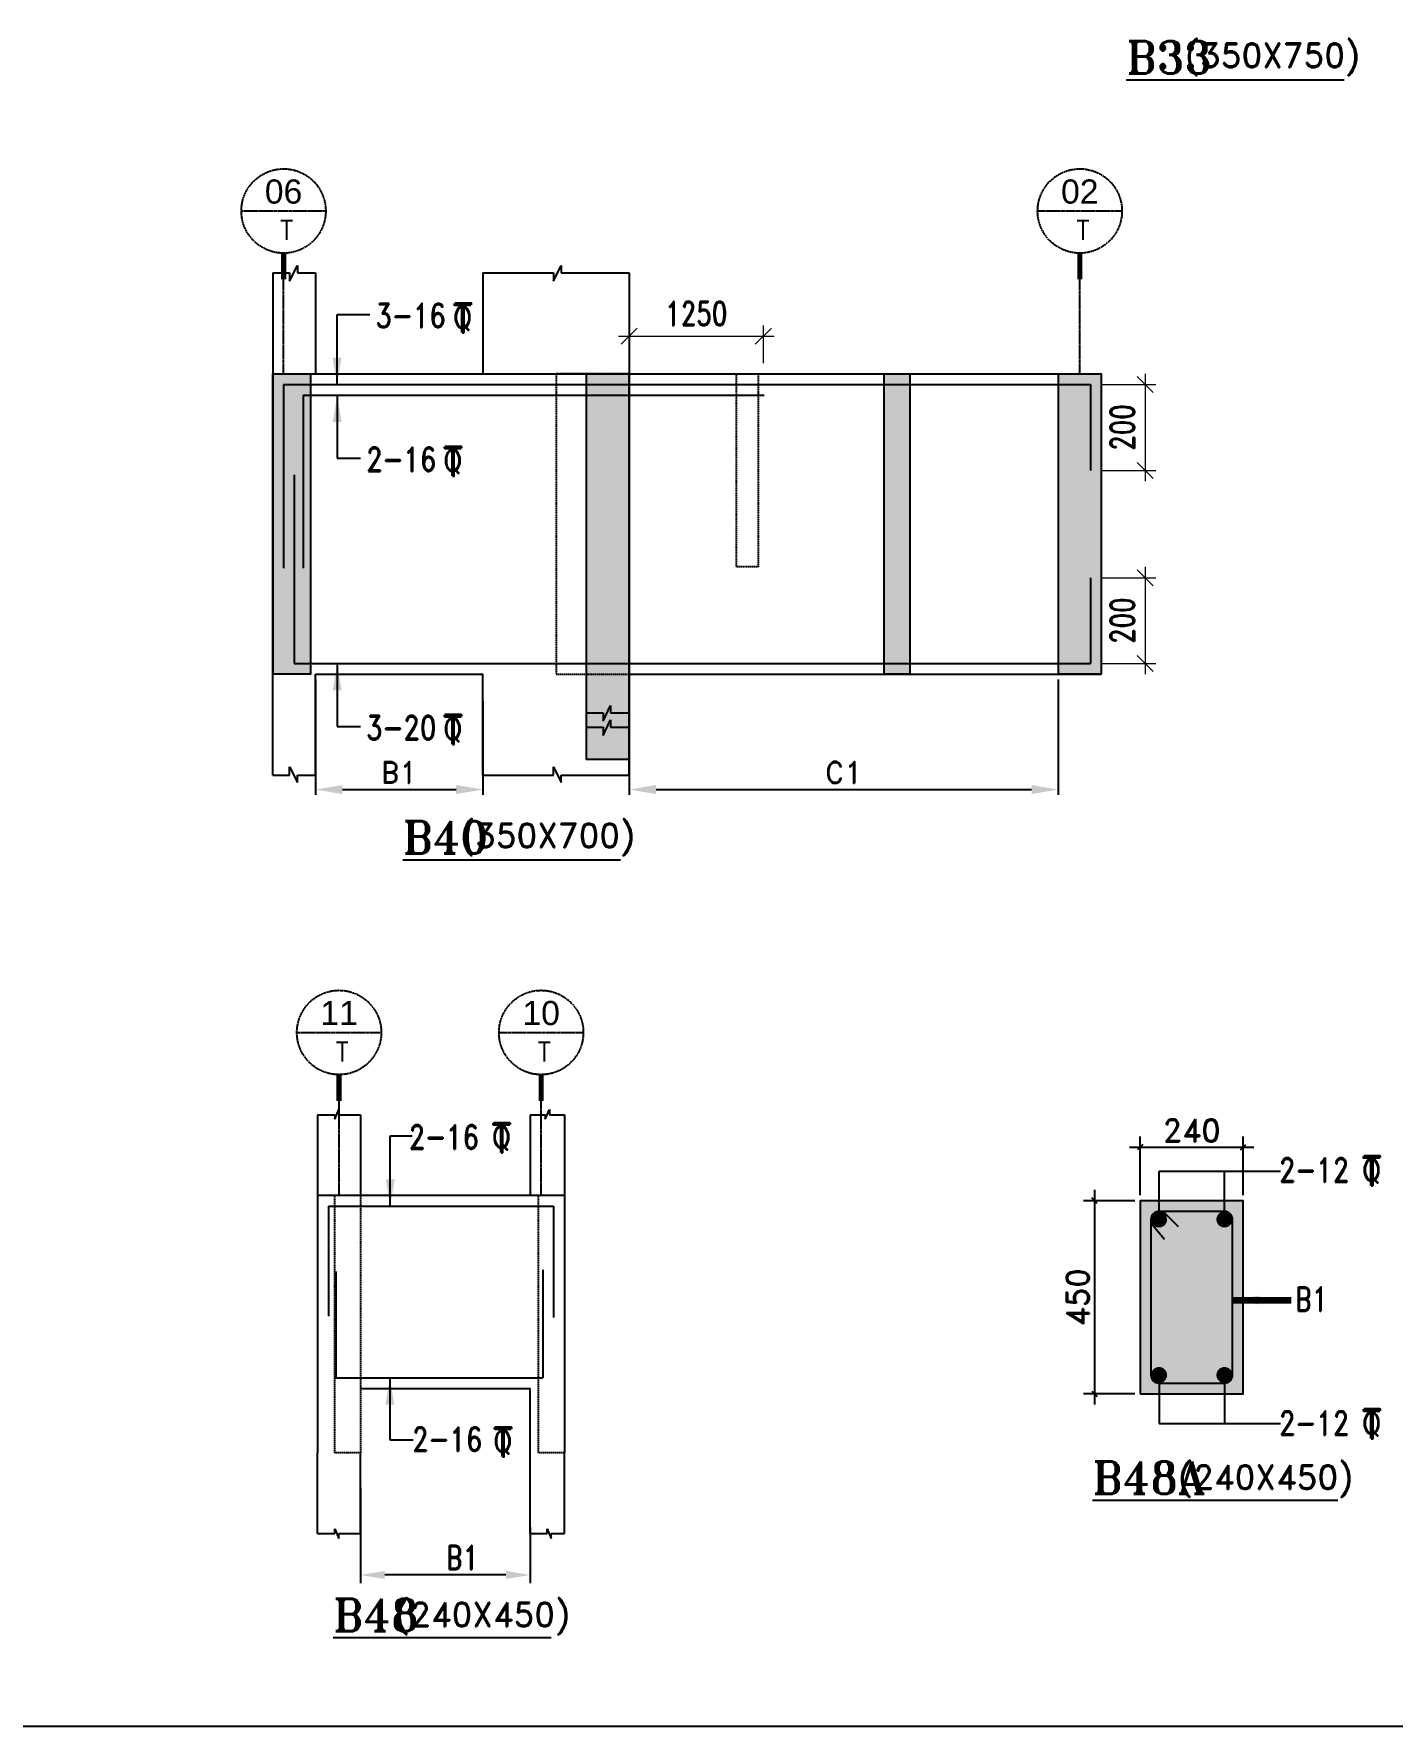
# Model space of a CAD drawing. Header units: millimetres. Extents: x 2061841 to 105821645, y -77612 to 48520811.
# Drawn here: x 2557233 to 2569896, y -703 to 15067 of the extents above; entities that cross this region are included whole.
import ezdxf
from ezdxf.enums import TextEntityAlignment as Align

# ---------------------------------------------------------------- set-up
doc = ezdxf.new("R2010")
doc.units = ezdxf.units.MM
doc.header["$LTSCALE"] = 10
doc.header["$MEASUREMENT"] = 0
for name, pattern in [('$0$HIDDEN', [0.375, 0.25, -0.125]), ('BASEMENT COLUMN SETTING OUT-PART 2_R4$0$CENTER', [2, 1.25, -0.25, 0.25, -0.25]), ('CENTER', [2, 1.25, -0.25, 0.25, -0.25])]:
    doc.linetypes.add(name, pattern=pattern)
for name, color, linetype in [('A-Grid-Tower', 8, 'CENTER'), ('BASEMENT COLUMN SETTING OUT-PART 2_R4$0$A-GRID-MAIN', 2, 'BASEMENT COLUMN SETTING OUT-PART 2_R4$0$CENTER'), ('BEAM', 4, 'Continuous'), ('BEAM HATCH', 252, 'Continuous'), ('BEAM STIRRUPS', 3, 'Continuous'), ('BORDER', 5, 'Continuous'), ('DIM1', 3, 'Continuous'), ('LEADER', 3, 'Continuous'), ('REIN', 1, 'Continuous'), ('S-DIM', 7, 'Continuous'), ('SHEET', 7, 'Continuous'), ('VIN_BEAM', 4, 'Continuous')]:
    doc.layers.add(name, color=color, linetype=linetype)
doc.layers.add('TEXT', color=2, linetype='Continuous', lineweight=25)
doc.layers.add('VIN_SLAB DIMENSION', color=3, linetype='Continuous', lineweight=13)
doc.styles.add('200', font='romand.shx', dxfattribs={"width": 0.8, "height": 225})
doc.styles.add('BASEMENT COLUMN SETTING OUT-PART 2_R4$0$MAS-TXTL', font='arial.ttf', dxfattribs={"height": 200})
doc.styles.add('BASEMENT COLUMN SETTING OUT-PART 2_R4$0$MAS-TXTS', font='romans.shx', dxfattribs={"width": 0.8, "height": 180})
doc.styles.add('GRID', font='romand.shx')
doc.styles.add('MAH', font='romand.shx', dxfattribs={"height": 210})
doc.styles.add('PK', font='romand.shx', dxfattribs={"width": 0.7, "height": 225})
doc.styles.add('PRP 100', font='romand.shx', dxfattribs={"width": 0.75})
doc.styles.add('RD', font='romand.shx', dxfattribs={"width": 0.9, "height": 225})
doc.styles.add('ROMAND', font='romand', dxfattribs={"height": 200})
doc.styles.add('RT', font='romant.shx', dxfattribs={"height": 250})
doc.dimstyles.new('dim', dxfattribs={"dimtxt": 225, "dimasz": 150, "dimexe": 100, "dimexo": 100, "dimgap": 100, "dimtad": 1, "dimdec": 0, "dimlfac": -1, "dimrnd": 5, "dimdsep": 46, "dimtxsty": 'PRP 100', "dimblk": 'OBLIQUE', "dimcen": 1.5, "dimdle": 100, "dimclrd": 3, "dimclre": 3, "dimclrt": 2, "dimadec": 0, "dimazin": 0, "dimtfac": 1, "dimtdec": 0, "dimtix": 1, "dimtmove": 0, "dimatfit": 3, "dimldrblk": 'OBLIQUE', "dimfxl": 200, "dimlwd": -1, "dimlwe": -1, "dimarcsym": 0})
doc.dimstyles.new('GR', dxfattribs={"dimtxt": 225, "dimasz": 100, "dimexe": 50, "dimexo": 50, "dimgap": 40, "dimtad": 1, "dimdec": 0, "dimzin": 0, "dimdsep": 46, "dimtxsty": 'RD', "dimblk1": 'OBLIQUE', "dimblk2": 'OBLIQUE', "dimsah": 1, "dimcen": 0, "dimdle": 100, "dimclrd": 3, "dimclre": 3, "dimclrt": 2, "dimadec": 0, "dimazin": 0, "dimtfac": 1, "dimtdec": 0, "dimtix": 1, "dimtmove": 0, "dimatfit": 3, "dimfxl": 1, "dimtolj": 1, "dimtzin": 0, "dimarcsym": 0})
doc.dimstyles.new('GR2', dxfattribs={"dimtxt": 225, "dimasz": 100, "dimexe": 75, "dimexo": 75, "dimgap": 50, "dimtad": 1, "dimdec": 0, "dimdsep": 46, "dimtxsty": '200', "dimblk1": 'OBLIQUE', "dimblk2": 'OBLIQUE', "dimsah": 1, "dimcen": 50, "dimdle": 75, "dimclrd": 3, "dimclre": 3, "dimclrt": 2, "dimadec": 0, "dimazin": 0, "dimtfac": 1, "dimtdec": 0, "dimtix": 1, "dimtmove": 0, "dimatfit": 3, "dimldrblk": 'OBLIQUE', "dimfxl": 1, "dimtolj": 1, "dimtzin": 0, "dimarcsym": 0})
doc.dimstyles.new('GRID', dxfattribs={"dimtxt": 300, "dimasz": 75, "dimexe": 50, "dimexo": 50, "dimgap": 60, "dimtad": 1, "dimdec": 0, "dimdsep": 46, "dimtxsty": 'GRID', "dimblk1": 'OBLIQUE', "dimblk2": 'OBLIQUE', "dimsah": 1, "dimcen": 2.5, "dimdle": 50, "dimclrd": 3, "dimclre": 3, "dimclrt": 2, "dimadec": 0, "dimazin": 0, "dimtfac": 1, "dimtdec": 0, "dimtmove": 0, "dimatfit": 3, "dimldrblk": 'OBLIQUE', "dimfxl": 1, "dimarcsym": 0})
doc.dimstyles.new('MA', dxfattribs={"dimtxt": 210, "dimasz": 50, "dimexe": 100, "dimexo": 50, "dimgap": 50, "dimtad": 1, "dimdec": 0, "dimzin": 0, "dimdsep": 46, "dimtxsty": 'MAH', "dimblk1": 'OBLIQUE', "dimblk2": 'OBLIQUE', "dimsah": 1, "dimcen": 0.09, "dimdle": 100, "dimclrd": 3, "dimclre": 3, "dimclrt": 2, "dimadec": 0, "dimazin": 0, "dimtfac": 1, "dimtdec": 0, "dimtix": 1, "dimtofl": 0, "dimtmove": 0, "dimatfit": 3, "dimldrblk": 'OBLIQUE', "dimfxl": 1, "dimtolj": 1, "dimtzin": 0, "dimarcsym": 0})

# ---------------------------------------------------------------- blocks, each defined once
blk = doc.blocks.new('A$C33BE299A')
at = {"layer": 'SHEET', "color": 4, "style": 'ROMAND'}
for s, height, p in [('T', 170, (-16.2, 0)), ('Q', 125, (-14.4, 26.9))]:
    blk.add_text(s, height=height, dxfattribs=at).set_placement(p)
blk = doc.blocks.new('*D2408')
at = {"layer": 'Defpoints', "color": 0, "linetype": 'Continuous', "ltscale": 20, "transparency": 16777216}
for p in [(2559859, 9099, 21), (2561419, 8899, 0), (2561419, 8025)]:
    blk.add_point(p, dxfattribs=at)
at = {"layer": 'DIM1', "color": 3, "linetype": 'Continuous', "lineweight": -2, "ltscale": 20, "transparency": 16777216}
for p, q in [((2559859, 9049), (2559859, 7975)), ((2561419, 8849), (2561419, 7975)), ((2560109, 8025), (2561169, 8025))]:
    blk.add_line(p, q, dxfattribs=at)
at = {"layer": 'DIM1', "color": 3, "linetype": 'Continuous', "ltscale": 20, "transparency": 16777216}
for points in [[(2560109, 8067), (2560109, 7983), (2559859, 8025)], [(2561169, 8067), (2561169, 7983), (2561419, 8025)]]:
    blk.add_solid(points, dxfattribs=at)
at = {"layer": 'DIM1', "color": 2, "linetype": 'Continuous', "ltscale": 20, "transparency": 16777216, "insert": (2560639, 8185), "char_height": 200, "attachment_point": 5, "style": 'GRID'}
blk.add_mtext('B1', dxfattribs=at)
blk = doc.blocks.new('_Oblique')
at = {"color": 0, "linetype": 'ByBlock', "lineweight": -2}
blk.add_line((-0.5, -0.5), (0.5, 0.5), dxfattribs=at)
blk = doc.blocks.new('*D2409')
at = {"layer": 'Defpoints', "color": 0, "linetype": 'Continuous', "ltscale": 20, "transparency": 16777216}
for p in [(2562784, 9099, 21), (2566784, 9099, 0), (2566784, 8025)]:
    blk.add_point(p, dxfattribs=at)
at = {"layer": 'DIM1', "color": 3, "linetype": 'Continuous', "lineweight": -2, "ltscale": 20, "transparency": 16777216}
for p, q in [((2562784, 9049), (2562784, 7975)), ((2566784, 9049), (2566784, 7975)), ((2563034, 8025), (2566534, 8025))]:
    blk.add_line(p, q, dxfattribs=at)
at = {"layer": 'DIM1', "color": 3, "linetype": 'Continuous', "ltscale": 20, "transparency": 16777216}
for points in [[(2563034, 8067), (2563034, 7983), (2562784, 8025)], [(2566534, 8067), (2566534, 7983), (2566784, 8025)]]:
    blk.add_solid(points, dxfattribs=at)
at = {"layer": 'DIM1', "color": 2, "linetype": 'Continuous', "ltscale": 20, "transparency": 16777216, "insert": (2564784, 8185), "char_height": 200, "attachment_point": 5, "style": 'GRID'}
blk.add_mtext('C1', dxfattribs=at)
blk = doc.blocks.new('*D2374')
at = {"layer": 'BEAM STIRRUPS', "color": 3, "lineweight": -2, "ltscale": 0.25, "transparency": 16777216}
for p, q in [((2560279, 1519), (2560279, 631)), ((2561859, 1152), (2561859, 631)), ((2561634, 706), (2560504, 706))]:
    blk.add_line(p, q, dxfattribs=at)
at = {"layer": 'BEAM STIRRUPS', "color": 3, "linetype": 'Continuous', "ltscale": 0.25, "transparency": 16777216}
for points in [[(2560504, 744), (2560504, 669), (2560279, 706)], [(2561634, 744), (2561634, 669), (2561859, 706)]]:
    blk.add_solid(points, dxfattribs=at)
at = {"layer": 'Defpoints', "color": 0, "linetype": 'Continuous', "ltscale": 0.25, "transparency": 16777216}
for p in [(2560279, 1594, 2), (2561859, 1227, 46), (2560279, 706)]:
    blk.add_point(p, dxfattribs=at)
at = {"layer": 'BEAM STIRRUPS', "color": 2, "linetype": 'Continuous', "ltscale": 0.25, "transparency": 16777216, "insert": (2561230, 869), "char_height": 225, "attachment_point": 5, "rotation": 360, "style": '200'}
blk.add_mtext('\\A1;B1', dxfattribs=at)
blk = doc.blocks.new('*D2375')
at = {"layer": 'Defpoints', "color": 0, "transparency": 16777216}
for p in [(2568508, 4693), (2567548, 4194), (2568508, 4194)]:
    blk.add_point(p, dxfattribs=at)
at = {"layer": 'S-DIM', "color": 3, "lineweight": -2, "transparency": 16777216}
for p, q in [((2567548, 4244), (2567548, 4793)), ((2568508, 4244), (2568508, 4793)), ((2567448, 4693), (2568608, 4693))]:
    blk.add_line(p, q, dxfattribs=at)
at = {"layer": 'S-DIM', "color": 3, "lineweight": -2, "transparency": 16777216, "xscale": 50, "yscale": 50, "zscale": 50, "rotation": 180}
blk.add_blockref('_Oblique', (2567548, 4693), dxfattribs=at)
at = {"layer": 'S-DIM', "color": 3, "lineweight": -2, "transparency": 16777216, "xscale": 50, "yscale": 50, "zscale": 50}
blk.add_blockref('_Oblique', (2568508, 4693), dxfattribs=at)
at = {"layer": 'S-DIM', "color": 2, "transparency": 16777216, "insert": (2568028, 4848), "char_height": 210, "attachment_point": 5, "style": 'MAH'}
blk.add_mtext('\\A1;\\A1;240', dxfattribs=at)
blk = doc.blocks.new('OBLIQUE')
blk = doc.blocks.new('*D2376')
at = {"layer": 'Defpoints', "color": 0, "transparency": 16777216}
for p in [(2567548, 4194), (2567120, 2394), (2567548, 2394)]:
    blk.add_point(p, dxfattribs=at)
at = {"layer": 'S-DIM', "color": 3, "lineweight": -2, "transparency": 16777216}
for p, q in [((2567120, 4294), (2567120, 2294)), ((2567498, 4194), (2567020, 4194)), ((2567498, 2394), (2567020, 2394))]:
    blk.add_line(p, q, dxfattribs=at)
at = {"layer": 'S-DIM', "color": 3, "lineweight": -2, "transparency": 16777216, "xscale": 50, "yscale": 50, "zscale": 50}
for p, rotation in [((2567120, 4194), 90), ((2567120, 2394), 270)]:
    blk.add_blockref('_Oblique', p, dxfattribs=dict(at, rotation=rotation))
at = {"layer": 'S-DIM', "color": 2, "transparency": 16777216, "insert": (2566965, 3294), "char_height": 210, "attachment_point": 5, "rotation": 90, "style": 'MAH'}
blk.add_mtext('\\A1;\\A1;450', dxfattribs=at)
blk = doc.blocks.new('*D2361')
at = {"layer": 'Defpoints', "color": 0, "transparency": 16777216}
for p in [(2564034, 12249), (2562784, 11899, 0), (2564034, 11899, 0)]:
    blk.add_point(p, dxfattribs=at)
at = {"layer": 'VIN_SLAB DIMENSION', "color": 3, "transparency": 16777216}
for p, q in [((2562784, 11999), (2562784, 12349)), ((2564034, 11999), (2564034, 12349)), ((2562684, 12249), (2564134, 12249))]:
    blk.add_line(p, q, dxfattribs=at)
at = {"layer": 'VIN_SLAB DIMENSION', "color": 3, "transparency": 16777216, "xscale": 150, "yscale": 150, "zscale": 150, "rotation": 180}
blk.add_blockref('_Oblique', (2562784, 12249), dxfattribs=at)
at = {"layer": 'VIN_SLAB DIMENSION', "color": 3, "transparency": 16777216, "xscale": 150, "yscale": 150, "zscale": 150}
blk.add_blockref('_Oblique', (2564034, 12249), dxfattribs=at)
at = {"layer": 'VIN_SLAB DIMENSION', "color": 2, "transparency": 16777216, "insert": (2563409, 12461), "char_height": 225, "attachment_point": 5, "style": 'PRP 100'}
blk.add_mtext('1250', dxfattribs=at)
blk = doc.blocks.new('BASEMENT COLUMN SETTING OUT-PART 2_R4$0$GRID TARGET1')
blk.add_wipeout([(393, -655), (392, -641), (392, -628), (390, -614), (389, -600), (387, -587), (384, -573), (381, -560), (377, -547), (373, -534), (369, -521), (364, -508), (359, -495), (353, -483), (347, -471), (340, -459), (333, -447), (325, -435), (318, -424), (309, -413), (301, -403), (292, -392), (282, -382), (273, -373), (263, -363), (252, -354), (242, -346), (231, -337), (220, -330), (208, -322), (196, -315), (184, -308), (172, -302), (160, -296), (147, -291), (134, -286), (121, -282), (108, -278), (95, -274), (82, -271), (68, -268), (55, -266), (41, -265), (27, -263), (14, -263), (0, -262), (-14, -263), (-27, -263), (-41, -265), (-55, -266), (-68, -268), (-82, -271), (-95, -274), (-108, -278), (-121, -282), (-134, -286), (-147, -291), (-160, -296), (-172, -302), (-184, -308), (-196, -315), (-208, -322), (-220, -330), (-231, -337), (-242, -346), (-252, -354), (-263, -363), (-273, -373), (-282, -382), (-292, -392), (-301, -403), (-309, -413), (-318, -424), (-325, -435), (-333, -447), (-340, -459), (-347, -471), (-353, -483), (-359, -495), (-364, -508), (-369, -521), (-373, -534), (-377, -547), (-381, -560), (-384, -573), (-387, -587), (-389, -600), (-390, -614), (-392, -628), (-392, -641), (-393, -655), (-392, -669), (-392, -682), (-390, -696), (-389, -710), (-387, -723), (-384, -737), (-381, -750), (-377, -763), (-373, -776), (-369, -789), (-364, -802), (-359, -815), (-353, -827), (-347, -839), (-340, -851), (-333, -863), (-325, -875), (-318, -886), (-309, -897), (-301, -907), (-292, -918), (-282, -928), (-273, -937), (-263, -947), (-252, -956), (-242, -964), (-231, -973), (-220, -981), (-208, -988), (-196, -995), (-184, -1002), (-172, -1008), (-160, -1014), (-147, -1019), (-134, -1024), (-121, -1028), (-108, -1032), (-95, -1036), (-82, -1039), (-68, -1042), (-55, -1044), (-41, -1046), (-27, -1047), (-14, -1047), (0, -1048), (14, -1047), (27, -1047), (41, -1046), (55, -1044), (68, -1042), (82, -1039), (95, -1036), (108, -1032), (121, -1028), (134, -1024), (147, -1019), (160, -1014), (172, -1008), (184, -1002), (196, -995), (208, -988), (220, -981), (231, -973), (242, -964), (252, -956), (263, -947), (273, -937), (282, -928), (292, -918), (301, -907), (309, -897), (318, -886), (325, -875), (333, -863), (340, -851), (347, -839), (353, -827), (359, -815), (364, -802), (369, -789), (373, -776), (377, -763), (381, -750), (384, -737), (387, -723), (389, -710), (390, -696), (392, -682), (392, -669)])
blk.add_line((-393, -655), (393, -655))
at = {"const_width": 48.8}
blk.add_lwpolyline([(0, -1048), (0, -1292)], dxfattribs=at)
blk.add_circle((0, -655), 393)
for tag, height, style, p in [('AS', 225, 'BASEMENT COLUMN SETTING OUT-PART 2_R4$0$MAS-TXTL', (0, -586)), ('REF', 180, 'BASEMENT COLUMN SETTING OUT-PART 2_R4$0$MAS-TXTS', (29, -925))]:
    blk.add_attdef(tag, text='', height=height, dxfattribs=dict(style=style)).set_placement(p, align=Align.CENTER)
blk = doc.blocks.new('*D1345')
at = {"layer": 'Defpoints', "color": 0, "transparency": 16777216}
for p in [(2567084, 11799, 52), (2567084, 10999, 51), (2567594, 10999)]:
    blk.add_point(p, dxfattribs=at)
at = {"layer": 'VIN_SLAB DIMENSION', "color": 3, "transparency": 16777216}
for p, q in [((2567594, 11899), (2567594, 10899)), ((2567184, 11799), (2567694, 11799)), ((2567184, 10999), (2567694, 10999))]:
    blk.add_line(p, q, dxfattribs=at)
at = {"layer": 'VIN_SLAB DIMENSION', "color": 3, "transparency": 16777216, "xscale": 150, "yscale": 150, "zscale": 150}
for p, rotation in [((2567594, 11799), 90), ((2567594, 10999), 270)]:
    blk.add_blockref('_Oblique', p, dxfattribs=dict(at, rotation=rotation))
at = {"layer": 'VIN_SLAB DIMENSION', "color": 2, "transparency": 16777216, "insert": (2567381, 11399), "char_height": 225, "attachment_point": 5, "rotation": 90, "style": 'PRP 100'}
blk.add_mtext('200', dxfattribs=at)
blk = doc.blocks.new('*D1346')
at = {"layer": 'Defpoints', "color": 0, "transparency": 16777216}
for p in [(2567084, 9999, 52), (2567084, 9199, 51), (2567594, 9199)]:
    blk.add_point(p, dxfattribs=at)
at = {"layer": 'VIN_SLAB DIMENSION', "color": 3, "transparency": 16777216}
for p, q in [((2567594, 10099), (2567594, 9099)), ((2567184, 9999), (2567694, 9999)), ((2567184, 9199), (2567694, 9199))]:
    blk.add_line(p, q, dxfattribs=at)
at = {"layer": 'VIN_SLAB DIMENSION', "color": 3, "transparency": 16777216, "xscale": 150, "yscale": 150, "zscale": 150}
for p, rotation in [((2567594, 9999), 90), ((2567594, 9199), 270)]:
    blk.add_blockref('_Oblique', p, dxfattribs=dict(at, rotation=rotation))
at = {"layer": 'VIN_SLAB DIMENSION', "color": 2, "transparency": 16777216, "insert": (2567381, 9599), "char_height": 225, "attachment_point": 5, "rotation": 90, "style": 'PRP 100'}
blk.add_mtext('200', dxfattribs=at)

msp = doc.modelspace()

# ---------------------------------------------------------------- hatches: boundary and pattern name
at = {"layer": 'BEAM HATCH'}
for points in [[(2559460.4, 11899), (2559811, 11899), (2559811, 9099), (2559460.4, 9099)], [(2562384.2, 8606.6), (2562384.2, 11899), (2562784.2, 11899), (2562784.2, 8306.5), (2562384.2, 8306.5)], [(2565159.1, 11899), (2565399.2, 11899), (2565399.2, 9099), (2565159.1, 9099)], [(2566784.2, 11899), (2567184.2, 11899), (2567184.2, 9099), (2566784.2, 9099)], [(2567547.7, 2394), (2568507.7, 2394), (2568507.7, 4194), (2567547.7, 4194)]]:
    msp.add_hatch(color=252, dxfattribs=at).paths.add_polyline_path(points)

# ---------------------------------------------------------------- linework, layer by layer
at = {"layer": 'A-Grid-Tower', "color": 6}
for p, q in [((2559561, 11899, 0), (2559561, 12779.4, 0)), ((2566984.2, 11899, 0), (2566984.2, 12779.4, 0)), ((2560078.7, 4244, 0), (2560078.7, 5124.5, 0)), ((2561962.6, 4244, 0), (2561962.6, 5124.5, 0))]:
    msp.add_line(p, q, dxfattribs=at)
at = {"layer": 'BEAM'}
for p, q in [((2559461, 12840, 0), (2559461, 11899, 0)), ((2559461, 12840, 0), (2559616.6, 12840, 0)), ((2559616.6, 12762.2, 0), (2559689.6, 12908.5, 0)), ((2559616.6, 12840, 0), (2559616.6, 12762.2, 0)), ((2559689.6, 12908.5, 0), (2559689.6, 12840, 0)), ((2559689.6, 12840, 0), (2559859.1, 12840, 0)), ((2559859.1, 12840, 0), (2559859.1, 11899, 0)), ((2561419.1, 12840, 0), (2561419.1, 11899, 0)), ((2561419.1, 12840, 0), (2562077.3, 12840, 0)), ((2562077.3, 12762.2, 0), (2562150.3, 12908.5, 0)), ((2562077.3, 12840, 0), (2562077.3, 12762.2, 0)), ((2562150.3, 12908.5, 0), (2562150.3, 12840, 0)), ((2562150.3, 12840, 0), (2562784.2, 12840, 0)), ((2562784.2, 12840, 0), (2562784.2, 11899, 0)), ((2559460.4, 11899, 0), (2559460.4, 9099, 0)), ((2559460.4, 11899, 0), (2563984.2, 11899, 0)), ((2563984.2, 11899, 0), (2565159.1, 11899, 0)), ((2565160.4, 11899, 0), (2567184.2, 11899, 0)), ((2567184.2, 11899, 0), (2567184.2, 9099, 0)), ((2567184.2, 11799, 0), (2567184.2, 9199, 0)), ((2559461, 8157.9, 0), (2559461, 9099, 0)), ((2559859.1, 9099, 0), (2561419.1, 9099, 0)), ((2559859.1, 8157.9, 0), (2559859.1, 9099, 0)), ((2561419.1, 8157.9, 0), (2561419.1, 9099, 0)), ((2562784.2, 9099, 0), (2567184.2, 9099, 0)), ((2562784.2, 8157.9, 0), (2562784.2, 9099, 0)), ((2562384.2, 8740.2, 0), (2562539.3, 8740.2, 0)), ((2562539.3, 8663.6, 0), (2562607.6, 8807.7, 0)), ((2562539.3, 8740.2, 0), (2562539.3, 8663.6, 0)), ((2562539.3, 8529.9, 0), (2562607.6, 8674, 0)), ((2562607.6, 8807.7, 0), (2562607.6, 8740.2, 0)), ((2562607.6, 8740.2, 0), (2562784.2, 8740.2, 0)), ((2562607.6, 8674, 0), (2562607.6, 8606.6, 0)), ((2562384.2, 8606.6, 0), (2562539.3, 8606.6, 0)), ((2562539.3, 8606.6, 0), (2562539.3, 8529.9, 0)), ((2562607.6, 8606.6, 0), (2562784.2, 8606.6, 0)), ((2559616.6, 8157.9, 0), (2559616.6, 8235.8, 0)), ((2559616.6, 8235.8, 0), (2559689.6, 8089.4, 0)), ((2562077.3, 8157.9, 0), (2562077.3, 8235.8, 0)), ((2562077.3, 8235.8, 0), (2562150.3, 8089.4, 0)), ((2559461, 8157.9, 0), (2559616.6, 8157.9, 0)), ((2559689.6, 8157.9, 0), (2559859.1, 8157.9, 0)), ((2559689.6, 8089.4, 0), (2559689.6, 8157.9, 0)), ((2561419.1, 8157.9, 0), (2562077.3, 8157.9, 0)), ((2562150.3, 8157.9, 0), (2562784.2, 8157.9, 0)), ((2562150.3, 8089.4, 0), (2562150.3, 8157.9, 0)), ((2559878.7, 4995.1, 0), (2559878.7, 4244, 0)), ((2559878.7, 4995.1, 0), (2560038.9, 4995.1, 0)), ((2560038.9, 4953.3, 0), (2560077.3, 5042.6, 0)), ((2560038.9, 4995.1, 0), (2560038.9, 4953.3, 0)), ((2560077.3, 5042.6, 0), (2560077.3, 4995.1, 0)), ((2560077.3, 4995.1, 0), (2560278.7, 4995.1, 0)), ((2560278.7, 4995.1, 0), (2560278.7, 4244, 0)), ((2561858.7, 4995.1, 0), (2561858.7, 4244, 0)), ((2561858.7, 4995.1, 0), (2562000.5, 4995.1, 0)), ((2562000.5, 4953.3, 0), (2562038.9, 5042.6, 0)), ((2562000.5, 4995.1, 0), (2562000.5, 4953.3, 0)), ((2562038.9, 5042.6, 0), (2562038.9, 4995.1, 0)), ((2562038.9, 4995.1, 0), (2562178.7, 4995.1, 0)), ((2562178.7, 4995.1, 0), (2562178.7, 4244, 0)), ((2559878.7, 4244, 0), (2559878.7, 1844, 0)), ((2559878.7, 4244, 0), (2562178.7, 4244, 0)), ((2559878.7, 4244, 0), (2559878.7, 1944, 0)), ((2562178.7, 4244, 0), (2562178.7, 1844, 0)), ((2560278.7, 2444, 0), (2561858.7, 2444, 0)), ((2561858.7, 1093, 0), (2561858.7, 2444, 0)), ((2559878.7, 1093, 0), (2559878.7, 1844, 0)), ((2560278.7, 1093, 0), (2560278.7, 1844, 0)), ((2562178.7, 1093, 0), (2562178.7, 1844, 0)), ((2560038.9, 1093, 0), (2560038.9, 1134.7, 0)), ((2560038.9, 1134.7, 0), (2560077.3, 1045.5, 0)), ((2562017.8, 1093, 0), (2562017.8, 1134.7, 0)), ((2562017.8, 1134.7, 0), (2562056.2, 1045.5, 0)), ((2559878.7, 1093, 0), (2560038.9, 1093, 0)), ((2560077.3, 1093, 0), (2560278.7, 1093, 0)), ((2560077.3, 1045.5, 0), (2560077.3, 1093, 0)), ((2561858.7, 1093, 0), (2562017.8, 1093, 0)), ((2562056.2, 1093, 0), (2562178.7, 1093, 0)), ((2562056.2, 1045.5, 0), (2562056.2, 1093, 0))]:
    msp.add_line(p, q, dxfattribs=at)
at = {"layer": 'BEAM', "elevation": 0}
for points in [[(2559460.4, 11899), (2559811, 11899), (2559811, 9099), (2559460.4, 9099)], [(2565159.1, 11899), (2565399.2, 11899), (2565399.2, 9099), (2565159.1, 9099)], [(2566784.2, 11899), (2567184.2, 11899), (2567184.2, 9099), (2566784.2, 9099)], [(2567547.7, 2394), (2568507.7, 2394), (2568507.7, 4194), (2567547.7, 4194)]]:
    msp.add_lwpolyline(points, close=True, dxfattribs=at)
msp.add_lwpolyline([(2562384.2, 8606.6), (2562384.2, 11899), (2562784.2, 11899), (2562784.2, 8306.5), (2562384.2, 8306.5), (2562384.2, 8606.6)], dxfattribs=at)
at = {"layer": 'BEAM', "const_width": 75, "elevation": 0}
for points in [[(2567685.2, 4019, 1), (2567760.2, 4019, 1)], [(2568370.2, 4019, -1), (2568295.2, 4019, -1)], [(2567685.2, 2569, -1), (2567760.2, 2569, -1)], [(2568370.2, 2569, 1), (2568295.2, 2569, 1)]]:
    msp.add_lwpolyline(points, format="xyb", close=True, dxfattribs=at)
at = {"layer": 'BORDER'}
msp.add_lwpolyline([(2540503.5, -702.5), (2630503.5, -702.5), (2630503.5, 59297.5), (2540503.5, 59297.5)], close=True, dxfattribs=at)
at = {"layer": 'LEADER', "color": 3}
for p, q in [((2567722.7, 4019, 0), (2567722.7, 4470.3, 0)), ((2567722.7, 4470.3, 0), (2568856.7, 4470.3, 0)), ((2568332.7, 4019, 0), (2568332.7, 4470.3, 0)), ((2567722.7, 2569, 0), (2567722.7, 2117.7, 0)), ((2568332.7, 2569, 0), (2568332.7, 2117.7, 0)), ((2567722.7, 2117.7, 0), (2568856.7, 2117.7, 0))]:
    msp.add_line(p, q, dxfattribs=at)
at = {"layer": 'REIN'}
for p, q in [((2559560.4, 11799, 0), (2563984.2, 11799, 0)), ((2559560.4, 11799, 0), (2559561, 10086.9, 0)), ((2559560.4, 11699, 0), (2559560.4, 11699, 0)), ((2559743.6, 11699, 0), (2564042.3, 11699, 0)), ((2559743.6, 11699, 0), (2559744.2, 10086.9, 0)), ((2563984.2, 11799, 0), (2565539.9, 11799, 0)), ((2565539.9, 11799, 0), (2567084.2, 11799, 0)), ((2567084.2, 11799, 0), (2567084.2, 10999, 0)), ((2559660.4, 10957, 0), (2559661, 9199, 0)), ((2567084.2, 9999, 0), (2567084.2, 9199, 0)), ((2559661, 9199, 0), (2567084.2, 9199, 0)), ((2559978.7, 4144, 0), (2562078.7, 4144, 0)), ((2559978.7, 4144, 0), (2559978.7, 3118.6, 0)), ((2562078.7, 4144, 0), (2562078.7, 3106.5, 0)), ((2567647.7, 3988.6, 0), (2567774.5, 3836.1)), ((2567760.1, 4094, 0), (2567901, 3954.5)), ((2560049.8, 3533.4, 0), (2560049.8, 2544, 0)), ((2561978.7, 3551.1, 0), (2561978.7, 2544, 0)), ((2560049.8, 2544, 0), (2561978.7, 2544, 0))]:
    msp.add_line(p, q, dxfattribs=at)
at = {"layer": 'REIN', "elevation": 0}
msp.add_lwpolyline([(2567722.7, 2494), (2568332.7, 2494, 0.4142136), (2568407.7, 2569), (2568407.7, 4019, 0.4142136), (2568332.7, 4094), (2567722.7, 4094, 0.4142136), (2567647.7, 4019), (2567647.7, 2569, 0.4142136)], format="xyb", close=True, dxfattribs=at)
at = {"layer": 'VIN_BEAM', "linetype": '$0$HIDDEN', "elevation": 0}
for points in [[(2562784.2, 11899), (2562101.6, 11899), (2562101.6, 9099), (2562784.2, 9099)], [(2563784.2, 11899), (2563984.2, 11899), (2563984.2, 10099), (2563784.2, 10099)], [(2560038.7, 4244), (2560278.7, 4244), (2560278.7, 1844), (2560038.7, 1844)], [(2561938.7, 4244), (2562178.7, 4244), (2562178.7, 1844), (2561938.7, 1844)]]:
    msp.add_lwpolyline(points, close=True, dxfattribs=at)

# ---------------------------------------------------------------- block references
at = {"layer": 'TEXT', "color": 1, "xscale": 1.600000001490116, "yscale": 1.600000001490116, "zscale": 1.600000001490116}
for p in [(2561158.9, 12282.5, 243658.3), (2561067.6, 10947.9, 243658.3), (2561067.6, 8447.9, 243658.3)]:
    msp.add_blockref('A$C33BE299A', p, dxfattribs=at)
at = {"layer": 'TEXT', "color": 2, "xscale": 1.600000001490116, "yscale": 1.600000001490116, "zscale": 1.600000001490116}
for p in [(2561520.9, 4644.1, 243658), (2569633.6, 4336.7, 243658), (2569633.6, 1977.8, 243658), (2561533.8, 1809.5, 243658)]:
    msp.add_blockref('A$C33BE299A', p, dxfattribs=at)

# ---------------------------------------------------------------- texts
at = {"layer": 'TEXT', "color": 1, "style": 'RT'}
for s, p in [('%%UB33      ', (2568433.5, 14848.6, 103.1)), ('%%UB40      ', (2561687.6, 7579.2, 0)), ('%%UB48A      ', (2568246, 1612.3, 7466.8)), ('%%UB48      ', (2561039.2, 332.4, 0))]:
    msp.add_text(s, height=300, dxfattribs=at).set_placement(p, align=Align.MIDDLE_CENTER)
at = {"layer": 'TEXT', "color": 2, "style": 'RD'}
for s, p in [('(350X750)', (2567971.4, 14754.6, 103.1)), ('(350X700)', (2561212.5, 7485.2, 0)), ('(240X450)', (2567907.7, 1505, 7466.8)), ('(240X450)', (2560607.1, 225.2, 0))]:
    msp.add_text(s, height=225, dxfattribs=at).set_placement(p)
at = {"layer": 'TEXT', "color": 2, "style": 'PK', "width": 0.8}
for s, p in [('3-16 ', (2560418.4, 12329.3, -0.2)), ('2-16 ', (2560330.5, 10989.6, -0.2)), ('3-20  ', (2560330.5, 8489.6, -0.2)), ('2-16', (2560728.1, 4674.4, -0.2)), ('2-12', (2568840.8, 4367, -0.2)), ('B1', (2568992.2, 3164.6, -0.2)), ('2-12', (2568840.8, 2008.1, -0.2))]:
    msp.add_text(s, height=225, dxfattribs=at).set_placement(p)
msp.add_text('2-16', height=225, rotation=0, dxfattribs=at).set_placement((2560759.2, 1858.4, 0))

# ---------------------------------------------------------------- dimensions: what is measured, and where the dimension line sits
at = {"layer": 'BEAM STIRRUPS', "linetype": 'Continuous', "ltscale": 0.25}
dim = msp.add_linear_dim(base=(2560278.7, 706.2, 0), p1=(2561858.7, 1227.1, 46.4), p2=(2560278.7, 1593.7, 1.6), angle=179.99996, text='B1', dimstyle='GR2', override={"dimasz": 225, "dimfxl": 3, "dimarcsym": 2}, dxfattribs=at)
dim.commit()
dim.dimension.update_dxf_attribs({"geometry": '*D2374', "text_midpoint": (2561229.7, 706.2, 0), "dimtype": 160})
at = {"layer": 'DIM1', "linetype": 'Continuous', "ltscale": 20}
for base, p1, p2, text, picture, middle in [((2561419.1, 8024.9, 0), (2559859.1, 9099, 21.3), (2561419.1, 8899, 0), 'B1', '*D2408', (2560639.1, 8184.9, 0)), ((2566784.2, 8024.9, 0), (2562784.2, 9099, 21.3), (2566784.2, 9099, 0), 'C1', '*D2409', (2564784.2, 8184.9, 0))]:
    dim = msp.add_linear_dim(base=base, p1=p1, p2=p2, text=text, dimstyle='GRID', override={"dimtxt": 200, "dimasz": 250, "dimtxsty": 'GRID', "dimsah": 0, "dimtmove": 1}, dxfattribs=at)
    dim.commit()
    dim.dimension.update_dxf_attribs({"geometry": picture, "text_midpoint": middle})
at = {"layer": 'S-DIM'}
dim = msp.add_linear_dim(base=(2568507.7, 4693.2, 0), p1=(2567547.7, 4194, 0), p2=(2568507.7, 4194, 0), text='\\A1;240', dimstyle='MA', override={"dimtxsty": 'MAH', "dimldrblk": 'Oblique'}, dxfattribs=at)
dim.commit()
dim.dimension.update_dxf_attribs({"geometry": '*D2375', "text_midpoint": (2568027.7, 4848.2, 0)})
dim = msp.add_linear_dim(base=(2567119.9, 2394, 0), p1=(2567547.7, 4194, 0), p2=(2567547.7, 2394, 0), angle=90, text='\\A1;450', dimstyle='MA', override={"dimtxsty": 'MAH', "dimldrblk": 'Oblique'}, dxfattribs=at)
dim.commit()
dim.dimension.update_dxf_attribs({"geometry": '*D2376', "text_midpoint": (2566964.9, 3294, 0)})
at = {"layer": 'VIN_SLAB DIMENSION'}
dim = msp.add_linear_dim(base=(2564034.2, 12248.8), p1=(2562784.2, 11899, 0), p2=(2564034.2, 11899, 0), dimstyle='dim', dxfattribs=at)
dim.commit()
dim.dimension.update_dxf_attribs({"geometry": '*D2361', "text_midpoint": (2563409.2, 12461.3)})
for base, p1, p2, picture, middle in [((2567593.9, 10999, 0), (2567084.2, 11799, 51.6), (2567084.2, 10999, 51.2), '*D1345', (2567381.4, 11399, 0)), ((2567593.9, 9199, 0), (2567084.2, 9999, 51.6), (2567084.2, 9199, 51.2), '*D1346', (2567381.4, 9599, 0))]:
    dim = msp.add_linear_dim(base=base, p1=p1, p2=p2, angle=90, text='200', dimstyle='dim', dxfattribs=at)
    dim.commit()
    dim.dimension.update_dxf_attribs({"geometry": picture, "text_midpoint": middle})

# ---------------------------------------------------------------- leaders
at = {"layer": 'LEADER', "color": 3}
for points, override in [([(2560059.4, 11798.7, 0), (2560059.4, 12451.9, 0), (2560366.8, 12451.9, 0)], {"dimasz": 250}), ([(2560060.8, 11699, 0), (2560060.8, 11112.3, 0), (2560278.8, 11112.3, 0)], {"dimasz": 250}), ([(2560060.8, 9199, 0), (2560060.8, 8612.3, 0), (2560278.8, 8612.3, 0)], {"dimasz": 250}), ([(2560555.8, 4143.7, 0), (2560555.8, 4797, 0), (2560761.4, 4797, 0)], {"dimasz": 250}), ([(2568407.7, 3268, 0), (2568953.5, 3268, 0)], {"dimscale": 1, "dimtxt": 225, "dimasz": 250, "dimgap": 40, "dimtad": 1, "dimtxsty": 'RD', "dimclrd": 3, "dimlwd": 65534}), ([(2560551.7, 2544, 0), (2560551.7, 1966.8, 0), (2560769.7, 1966.8, 0)], {"dimasz": 250})]:
    msp.add_leader(points, dimstyle='GR', override=override, dxfattribs=at)

# ---------------------------------------------------------------- next in the draw order: block references
at = {"layer": 'BASEMENT COLUMN SETTING OUT-PART 2_R4$0$A-GRID-MAIN', "color": 240, "true_color": 0xed1f24}
for p, values in [((2559561, 14071.2, 0), {'REF': 'T', 'AS': '06'}), ((2566984.2, 14071.2, 0), {'REF': 'T', 'AS': '02'}), ((2560078.7, 6416.2, 0), {'REF': 'T', 'AS': '11'}), ((2561962.6, 6416.2, 0), {'REF': 'T', 'AS': '10'})]:
    msp.add_blockref('BASEMENT COLUMN SETTING OUT-PART 2_R4$0$GRID TARGET1', p, dxfattribs=at).add_auto_attribs(values)

doc.saveas('drawing.dxf')
